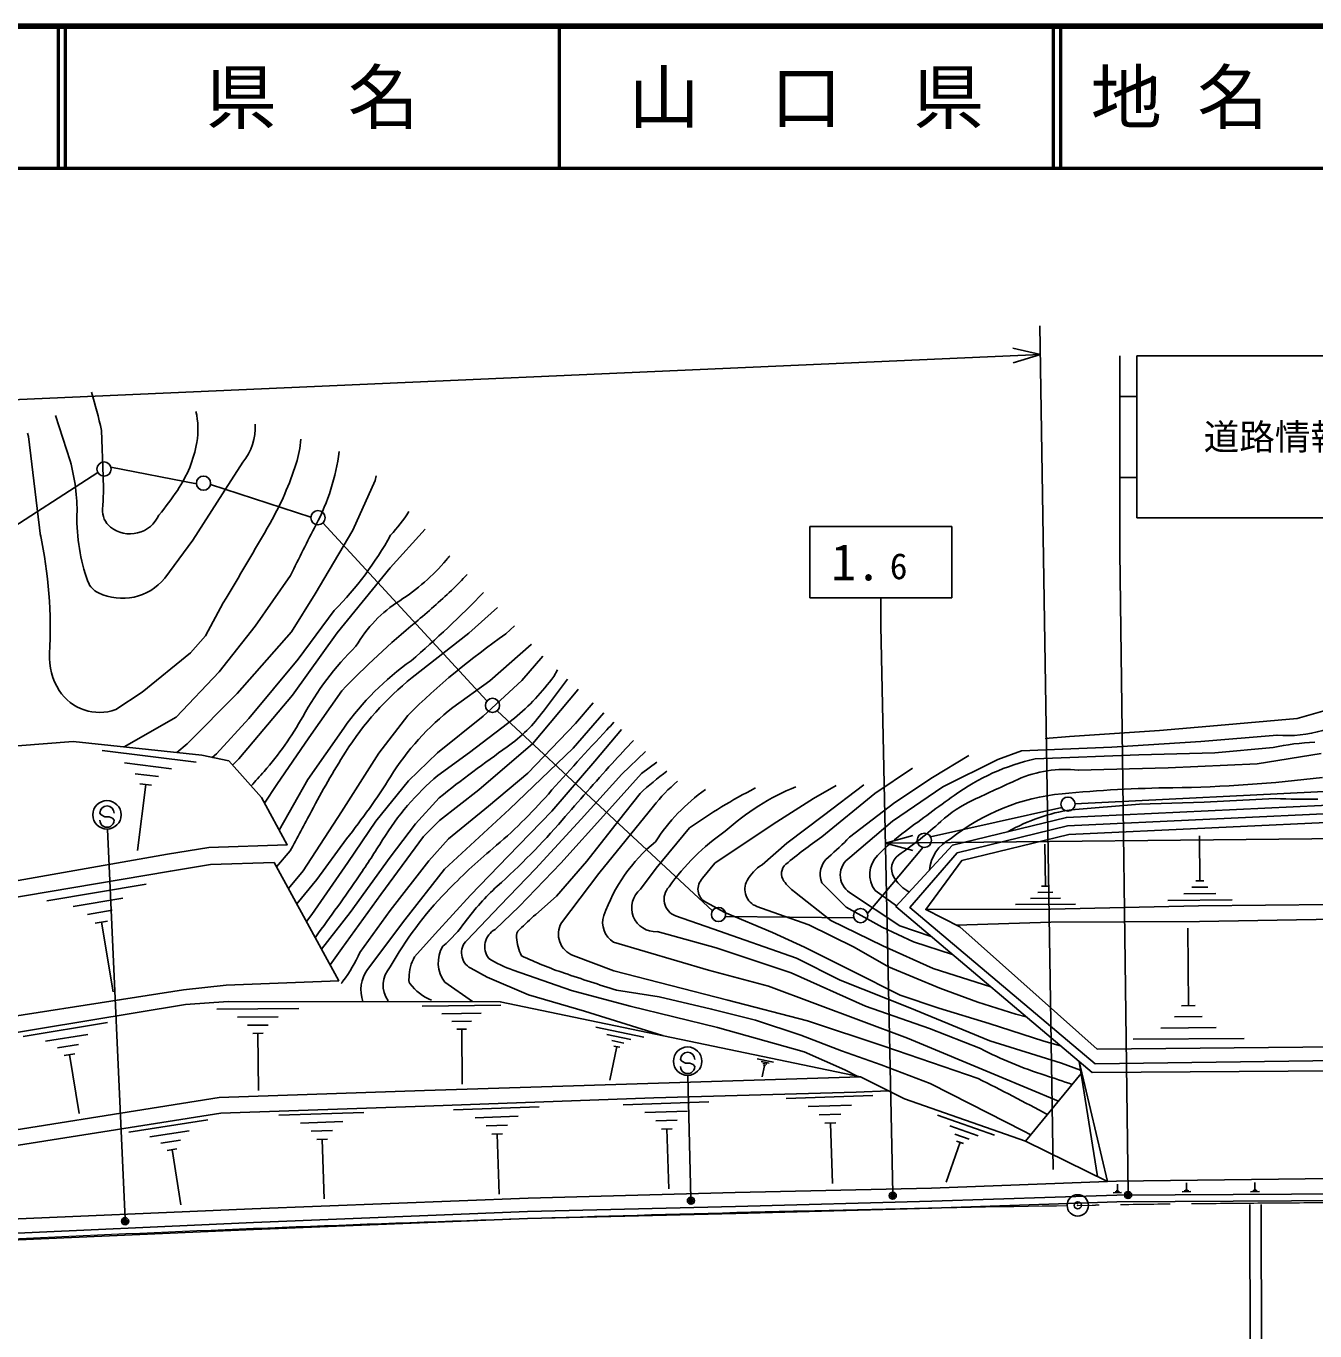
# Model space of a CAD drawing. Units: millimetres, scale not verified. Extents: x 40000 to 680000, y 20000 to 380000.
# Drawn here: x 295491 to 386150, y 288218 to 380000 of the extents above; entities that cross this region are included whole.
import ezdxf
from ezdxf.enums import TextEntityAlignment as Align

# ---------------------------------------------------------------- set-up
doc = ezdxf.new("R2010")
doc.units = ezdxf.units.MM
doc.header["$LTSCALE"] = 1000
doc.header["$PDMODE"] = 32
doc.header["$PDSIZE"] = 500
doc.linetypes.add('CHAIN', pattern=[18.5, 12, -1.5, 3.5, -1.5])
for name, color, linetype, lineweight in [('M-BGD', 7, 'Continuous', 25), ('M-BMK', 2, 'CHAIN', 13), ('M-BMK-SRVR', 3, 'Continuous', 25), ('M-STR-STRC', 7, 'Continuous', 25), ('M-TTL', 2, 'Continuous', 140), ('M-TTL-LINE', 7, 'Continuous', 50)]:
    doc.layers.add(name, color=color, linetype=linetype, lineweight=lineweight)
doc.layers.add('M-TTL-TXT', color=7, linetype='Continuous')
doc.styles.add('ＭＳ ゴシック', font='')
doc.styles.get('ＭＳ ゴシック').set_extended_font_data('MS Gothic')

msp = doc.modelspace()

# ---------------------------------------------------------------- linework, layer by layer
at = {"layer": 'M-BGD'}
for p, q in [((367733, 299580), (366811, 358906)), ((366842, 356906), (364890, 357339)), ((366842, 356906), (163267, 347942)), ((364935, 356304), (366842, 356906)), ((298588, 349409), (297553, 352620)), ((300914, 348313), (300796, 351561)), ((307470, 347801), (301463, 348963)), ((300541, 348598), (286970, 339845)), ((315525, 345462), (308460, 347754)), ((327910, 332530), (316362, 345051)), ((329238, 337245), (329847, 337804)), ((332870, 334717), (332612, 334259)), ((343773, 317775), (328625, 331836)), ((300845, 329043), (307457, 328218)), ((302415, 328176), (305721, 327763)), ((303159, 327411), (304812, 327205)), ((303903, 326647), (303325, 322018)), ((303490, 326699), (304316, 326595)), ((388532, 326241), (369274, 325298)), ((368337, 325031), (359113, 322970)), ((355939, 322515), (462982, 323653)), ((358583, 322236), (354670, 317586)), ((357865, 323054), (355939, 322515)), ((355939, 322515), (357876, 322018)), ((367188, 319493), (367162, 322445)), ((378053, 319877), (378024, 323036)), ((314072, 321977), (313106, 320866)), ((296949, 318471), (303929, 319640)), ((367451, 319495), (366924, 319490)), ((378621, 319431), (377492, 319421)), ((378335, 319879), (377770, 319874)), ((298811, 318065), (302301, 318650)), ((355222, 319196), (356722, 318109)), ((357618, 319080), (357436, 319194)), ((368250, 318658), (366141, 318640)), ((367719, 319076), (366664, 319066)), ((380321, 318543), (375808, 318503)), ((379189, 318984), (376932, 318964)), ((299800, 317514), (301546, 317806)), ((369308, 318246), (365090, 318208)), ((300354, 316889), (301226, 317035)), ((300790, 316962), (301608, 312076)), ((353719, 317277), (344677, 317368)), ((377250, 311098), (377205, 316552)), ((324940, 312744), (326883, 311378)), ((308905, 310850), (314665, 310903)), ((310351, 310287), (313231, 310314)), ((323350, 311072), (328885, 311124)), ((324739, 310531), (327506, 310557)), ((378230, 310327), (376282, 310311)), ((377737, 311102), (376763, 311094)), ((295288, 308936), (301207, 309913)), ((311076, 309718), (312516, 309731)), ((325436, 309984), (326820, 309997)), ((325787, 309434), (326479, 309441)), ((326133, 309438), (326169, 305564)), ((335574, 309577), (338951, 308875)), ((379210, 309555), (375314, 309524)), ((296866, 308588), (299825, 309077)), ((311442, 309145), (312162, 309152)), ((311802, 309149), (311839, 305117)), ((336348, 309064), (338037, 308713)), ((336700, 308638), (337544, 308463)), ((381165, 308792), (373373, 308728)), ((297703, 308119), (299183, 308363)), ((298171, 307588), (298911, 307710)), ((298541, 307649), (299224, 303505)), ((337052, 308213), (336561, 305849)), ((336841, 308257), (337263, 308169)), ((346925, 307351), (348076, 307112)), ((347189, 307176), (347765, 307057)), ((347429, 306886), (347262, 306081)), ((347309, 307031), (347597, 306972)), ((347357, 306901), (347501, 306871)), ((369559, 307173), (371570, 298722)), ((369559, 307173), (370859, 299071)), ((369697, 306317), (365789, 301561)), ((348962, 304557), (355048, 304766)), ((325558, 303767), (331585, 303973)), ((337484, 304128), (343512, 304334)), ((350504, 304001), (353547, 304105)), ((302723, 302196), (308266, 303072)), ((313271, 303384), (319252, 303589)), ((314787, 302837), (317777, 302940)), ((327086, 303216), (330099, 303319)), ((339011, 303577), (342025, 303680)), ((339785, 303000), (341293, 303051)), ((351286, 303418), (352807, 303470)), ((359606, 303392), (363617, 301991)), ((304196, 301860), (306968, 302299)), ((315555, 302265), (317050, 302316)), ((327860, 302639), (329366, 302690)), ((328257, 302049), (329010, 302075)), ((328634, 302062), (328778, 297843)), ((340183, 302410), (340936, 302436)), ((340560, 302423), (340704, 298203)), ((351687, 302823), (352448, 302849)), ((352067, 302836), (352213, 298576)), ((360468, 302641), (362474, 301940)), ((360830, 302065), (361833, 301714)), ((304977, 301416), (306363, 301635)), ((315949, 301680), (316696, 301705)), ((316323, 301692), (316466, 297506)), ((361191, 301488), (360210, 298680)), ((360940, 301576), (361442, 301401)), ((305411, 300916), (306104, 301026)), ((305757, 300971), (306371, 297091)), ((372255, 298122), (372253, 298541)), ((377115, 298199), (377114, 298633)), ((381935, 298205), (381933, 298652)), ((372555, 297943), (371956, 297940)), ((372405, 298002), (372106, 298001)), ((372330, 298062), (372180, 298061)), ((372292, 298122), (372217, 298121)), ((377426, 298015), (376807, 298012)), ((377271, 298076), (376961, 298075)), ((377193, 298138), (377038, 298137)), ((377154, 298199), (377077, 298199)), ((382255, 298015), (381616, 298012)), ((382095, 298078), (381776, 298076)), ((382015, 298141), (381855, 298141)), ((381975, 298205), (381895, 298205)), ((381563, 297104), (381604, 286583)), ((382363, 297107), (382404, 286586))]:
    msp.add_line(p, q, dxfattribs=at)
for points in [[(296511, 344127), (295651, 351128), (295590, 351355)], [(310737, 349316), (309318, 347098), (307217, 343838), (305241, 341157)], [(306098, 328896), (306830, 329512), (310333, 333051), (314162, 337393), (315827, 340072), (318468, 344542), (320040, 348044), (320115, 348357)], [(310011, 328015), (310456, 328459), (314222, 332943), (317372, 337326), (321104, 341888), (323569, 344612)], [(314101, 341362), (311594, 337787), (309075, 334586), (306058, 331384), (302397, 329292)], [(309349, 339421), (308121, 337121), (307067, 335924), (303654, 333141), (301812, 331918)], [(317173, 338895), (314622, 335472), (311168, 331287), (308886, 328812), (308579, 328546)], [(328657, 339095), (326624, 337300), (322646, 334173)], [(412129, 338555), (404804, 338998), (402607, 338334), (402144, 335372), (395207, 330564), (392927, 327868), (388600, 325265), (368671, 324339), (360665, 322379), (356677, 318061), (370482, 306393), (387720, 306503), (399140, 306383), (416171, 306281), (425420, 306261), (436486, 306727), (444003, 307255), (457066, 307086)], [(412093, 337956), (404875, 338393), (403142, 337868), (402697, 335026), (395614, 330116), (393321, 327405), (388780, 324673), (368757, 323742), (360983, 321839), (357655, 318011), (370700, 306994), (387720, 307243), (399147, 307075), (416174, 306961), (425408, 306861), (436449, 307399), (443985, 307856), (457149, 307685)], [(331034, 336517), (331024, 336503), (328123, 333948), (325510, 332075)], [(315208, 317017), (315599, 317511), (318134, 321168), (320104, 324063), (322388, 326921), (324442, 328888), (327646, 331452), (330362, 333958), (331843, 335671)], [(457648, 308797), (447233, 309086), (436412, 308470), (425443, 307793), (416367, 307923), (399266, 308101), (387726, 308206), (370842, 308047), (361162, 316634), (358777, 317857), (361302, 321299), (368843, 323146), (388959, 324080), (393715, 326942), (396021, 329668), (404134, 335292), (409210, 332525), (420531, 333430)], [(312263, 325331), (313134, 326661), (315381, 329940), (317700, 333245)], [(334334, 333359), (334301, 333319), (331126, 329540), (327338, 326269), (324581, 324119), (323446, 323002), (320453, 318926), (317704, 315113), (316877, 313960)], [(318975, 314834), (321095, 317784), (323811, 321277), (325202, 322829), (328025, 325119), (330793, 327443), (334137, 330936), (335377, 332390)], [(367165, 329893), (368892, 330024), (375209, 330457), (379303, 330795), (384904, 331300), (387037, 331913), (388198, 332554)], [(313945, 319330), (314986, 320582), (317666, 324731), (320308, 328857), (322343, 331516)], [(336127, 331694), (333971, 329201), (329489, 324913), (324917, 320702), (322139, 317132), (319516, 313631)], [(313294, 323451), (315307, 327008), (317834, 330620)], [(322824, 314534), (324259, 316144), (326761, 318857), (329392, 321615), (332464, 324787), (335493, 328293), (337383, 330528)], [(329837, 331317), (326687, 328906), (324453, 327288)], [(353433, 321518), (356446, 324085), (359974, 326500), (363840, 328416), (365504, 329026), (371856, 329280), (378127, 329685), (383484, 330114)], [(326491, 315690), (328841, 318141), (331318, 320721), (334547, 324205), (337394, 327389), (339066, 328966)], [(353412, 322943), (356591, 325390), (359245, 327155), (361801, 328694)], [(383204, 329265), (379106, 328869), (373773, 328737), (366479, 328460)], [(369508, 327650), (375826, 327836), (382093, 328107), (386587, 328845)], [(328481, 316452), (330181, 318074), (333098, 321112), (336327, 324692), (338773, 327430), (339857, 328231)], [(351461, 322962), (355201, 326022), (357835, 327807)], [(338677, 326028), (337158, 324102), (334927, 321254), (332809, 318799), (331341, 317509)], [(343083, 320054), (343944, 321116), (348036, 323858), (350869, 325663), (352476, 326580)], [(347270, 321004), (349013, 322531), (351587, 324475), (354428, 326639)], [(316266, 315079), (318289, 317641), (321108, 321532), (322876, 323895), (324555, 325726)], [(333144, 316914), (335773, 320384), (339627, 325133)], [(383355, 325678), (378353, 325421), (373803, 325278), (369006, 324879)], [(338714, 319291), (339823, 320764), (342160, 323602)], [(318028, 322831), (315946, 319964), (314535, 318248)], [(360654, 314700), (357921, 315584), (355699, 316626), (353178, 318014), (351472, 319725)], [(363362, 312411), (359303, 313713), (355766, 315312), (352110, 317089), (349532, 319108)], [(359156, 315966), (356953, 316721), (353421, 319058)], [(368261, 308271), (367083, 308608), (363235, 309836), (359698, 310909), (356982, 311825), (353633, 313526), (350237, 315221), (348007, 316243), (344643, 317643), (343300, 318370)], [(365839, 310318), (365103, 310489), (362436, 311332), (359775, 312330), (356161, 313821), (353747, 315220), (350559, 316776), (348424, 317521), (346895, 318076)], [(358777, 317857), (367550, 317880), (377970, 318127), (387399, 318207), (400458, 318247), (417859, 318322), (425462, 318154), (435825, 318194), (437942, 318311), (443704, 317360)], [(369656, 306570), (368319, 307048), (363279, 308617), (357652, 310954), (352747, 312883), (349683, 314443), (343808, 316491), (341169, 317415)], [(360938, 316749), (367566, 316976), (378038, 317025), (387592, 317190), (400468, 317125), (417848, 317029), (425450, 316860), (435884, 317168), (443704, 317360)], [(362619, 308075), (359045, 309496), (354529, 311051), (349317, 313416), (344042, 315169), (339882, 316302)], [(336820, 315565), (343485, 313600), (347706, 312469), (357501, 308807), (363857, 306159), (368112, 304389)], [(362468, 305968), (355897, 308226), (350468, 310029), (344842, 311484), (336842, 313550), (333980, 314620)], [(340306, 308987), (340247, 309002), (334774, 310716), (330833, 311855), (327924, 313098), (326765, 313728)], [(353949, 306141), (353072, 306586), (350216, 307846), (344116, 309563), (337991, 311064), (333868, 312173), (329754, 313596)], [(337030, 312181), (340020, 311717), (343710, 310856), (346810, 310085), (349986, 309022), (352856, 307921), (355648, 306945), (359081, 305623), (361906, 304197), (365627, 302291), (366157, 302009)], [(309711, 311388), (328848, 311377), (354192, 306090), (323510, 305125), (309076, 304625), (289331, 301502), (258176, 300001), (240729, 298911), (224319, 297879), (209164, 296780), (189144, 298698), (181474, 298171)], [(208763, 303734), (238682, 305536), (255318, 306623), (273010, 307606), (289536, 308339), (306703, 311171), (309711, 311388)], [(354192, 306090), (357278, 304535), (365789, 301561), (371570, 298722)], [(356145, 305105), (353881, 305015), (339651, 304623), (323548, 304026), (309182, 303528), (289444, 300406), (258236, 298903), (240798, 297814), (224393, 296781), (209151, 295676), (189130, 297594), (182331, 297127)], [(371570, 298722), (372186, 298745), (396861, 299045), (423575, 298764), (430103, 298736), (448282, 300555), (456156, 300541)], [(230100, 291537), (236631, 291894), (246728, 292570), (260282, 293423), (278653, 294401), (292776, 295002), (311476, 295840), (330750, 296611), (345399, 296959), (359194, 297333), (372218, 297770), (396790, 297914), (423565, 297826), (430147, 297653), (448425, 299266), (457850, 298930)], [(168788, 289789), (186312, 290736), (206526, 291056), (215194, 291501), (226691, 292270), (236560, 292894), (246658, 293556), (260212, 294391), (278633, 295384), (292740, 296010), (311399, 296809), (330801, 297544), (345368, 297963), (359179, 298262), (371570, 298722)], [(230110, 291056), (236660, 291415), (246759, 292091), (260309, 292943), (278676, 293921), (292797, 294522), (311497, 295360), (330766, 296130), (345411, 296479), (359208, 296852), (372227, 297290), (396791, 297433), (423558, 297345), (430162, 297172), (448437, 298784), (457833, 298450)]]:
    msp.add_lwpolyline(points, dxfattribs=at)
for points in [[(207673, 314148), (215428, 317648), (221915, 320690), (227604, 321659), (247664, 323104), (267824, 322288), (277407, 323940), (287882, 326790), (294896, 329384), (298804, 329677), (307854, 328708), (309747, 328311), (312042, 325733), (313865, 322410), (308356, 322212), (305448, 321749), (288388, 318751), (271933, 318021), (254228, 317037), (237590, 315950)], [(207651, 313074), (191656, 307257), (208691, 304932), (238607, 306734), (255245, 307821), (272950, 308805), (289405, 309535), (306572, 312214), (309575, 312536), (317485, 312846), (312936, 321176), (308472, 321016), (305646, 320565), (288555, 317668), (271986, 316963), (254324, 316010), (237653, 314968)]]:
    msp.add_lwpolyline(points, close=True, dxfattribs=at)
for centre in [(300978, 348840), (307968, 347846), (316023, 345418), (328298, 332214), (368775, 325273), (358676, 322727), (344197, 317511), (354194, 317432)]:
    msp.add_circle(centre, 500, dxfattribs=at)
for centre, radius, start, end in [((264519, 343395), 37184, 12.68635, 16.97749), ((302157, 351642), 5424, 350.15402, 13.42711), ((307794, 351736), 3810, 320.56664, 3.86974), ((299037, 352183), 8590, 325.70359, 350.15402), ((306929, 351614), 7923, 342.47742, 355.16321), ((302124, 352130), 15538, 332.39595, 352.3824), ((286223, 345906), 12851, 358.76472, 15.81646), ((293941, 355715), 21543, 330.31339, 342.47742), ((282526, 347520), 18405, 355.34393, 2.46745), ((285359, 361512), 25147, 320.76206, 325.70359), ((302327, 345908), 1461, 175.34393, 231.61094), ((312067, 345349), 12999, 178.76472, 199.83501), ((302801, 346506), 2225, 231.61094, 336.1387), ((312282, 352408), 12077, 317.13091, 327.12263), ((265226, 337644), 31960, 356.80242, 11.92694), ((102101, 465079), 242366, 328.77086, 330.31339), ((423613, 288606), 121557, 152.39595, 154.27805), ((299821, 355997), 24363, 315.41335, 331.01662), ((314110, 351665), 14306, 302.37998, 319.85744), ((299842, 363698), 32972, 319.85744, 320.53193), ((301194, 341427), 1440, 199.83501, 244.55631), ((302246, 343638), 3889, 244.55631, 320.3646), ((305371, 361340), 29053, 313.61842, 316.70265), ((268706, 397700), 82392, 310.82713, 315.70217), ((292288, 375070), 48017, 309.60629, 313.61842), ((326776, 331692), 9344, 122.37998, 149.84731), ((362426, 290306), 62002, 129.60629, 136.16835), ((359071, 294331), 52266, 124.80681, 134.64609), ((334145, 320824), 21928, 134.7917, 151.09993), ((301468, 335619), 4339, 176.80242, 212.78747), ((334339, 318846), 20274, 125.47852, 144.49642), ((336239, 317315), 21655, 128.88017, 147.59713), ((319741, 343619), 15915, 309.37544, 323.97591), ((300666, 335103), 3384, 212.78747, 289.7885), ((380096, 296986), 59476, 141.44578, 144.15115), ((296039, 341859), 21598, 318.58649, 331.09993), ((337181, 317156), 18942, 128.03638, 147.97835), ((323142, 338136), 10788, 305.07845, 324.15115), ((384139, 339450), 9359, 265.98277, 305.90801), ((458793, 214969), 168349, 136.66689, 138.74449), ((295230, 369281), 56517, 316.66689, 317.41003), ((365543, 302473), 38600, 135.04678, 138.32659), ((387279, 308971), 20699, 93.12823, 101.35585), ((365824, 298538), 56696, 147.59713, 152.43246), ((386543, 247853), 99532, 125.07845, 128.52023), ((681439, 21283), 461516, 138.32659, 138.98568), ((369918, 313234), 15609, 102.72601, 125.83311), ((368518, 319778), 7934, 82.82552, 114.37328), ((274448, 360904), 50388, 317.02159, 318.58649), ((281433, 352020), 46810, 321.42271, 327.97835), ((336762, 312794), 19015, 130.33945, 148.39586), ((356249, 306628), 26175, 126.82655, 132.16805), ((348555, 318179), 11316, 129.76546, 142.08374), ((470554, 94561), 255187, 114.37328, 115.14482), ((374908, 420741), 94325, 270.75482, 277.17442), ((305101, 349779), 36089, 310.04781, 318.74449), ((351183, 315251), 13592, 125.57798, 147.15256), ((364244, 292315), 38296, 117.1646, 125.21762), ((356047, 310830), 16924, 112.23404, 132.21602), ((375364, 270645), 62652, 117.11627, 117.1646), ((527437, 95094), 284677, 125.83311, 126.68773), ((369749, 311327), 14744, 95.38709, 128.74421), ((377421, 229973), 96460, 90.75482, 95.38709), ((366110, 317072), 9383, 115.14482, 131.96399), ((385330, 354806), 29195, 266.12215, 272.0092), ((151038, 410670), 185598, 331.45305, 332.43246), ((292481, 359570), 53971, 312.04546, 318.98568), ((338217, 348089), 32331, 305.21959, 311.96399), ((370899, 312324), 12697, 98.57511, 119.84017), ((353600, 310385), 15753, 124.51439, 144.85126), ((367687, 309511), 17292, 126.68773, 135.33864), ((269907, 353930), 59482, 325.47885, 328.39586), ((347162, 313587), 11679, 129.31207, 160.76003), ((370337, 295559), 33276, 124.56098, 130.0165), ((339099, 336751), 19888, 310.15455, 316.02896), ((361762, 320390), 2734, 116.96555, 175.27021), ((356674, 288421), 44064, 130.04781, 135.89232), ((352956, 320327), 1602, 130.15455, 202.0642), ((354232, 320284), 1470, 122.95027, 236.50514), ((356734, 320335), 1893, 135.33864, 217.01454), ((357536, 320723), 1168, 125.21959, 210.3425), ((348804, 318474), 2959, 121.23657, 151.31792), ((349501, 320377), 870, 130.0165, 216.59879), ((192553, 407136), 153367, 323.51789, 325.47885), ((339203, 307762), 15794, 132.04546, 144.17191), ((341613, 318582), 1248, 135.68048, 249.1504), ((343798, 319290), 1046, 133.12183, 241.57254), ((347331, 319280), 1280, 151.31792, 250.08323), ((351951, 322196), 3922, 216.59879, 231.93407), ((358906, 321524), 2755, 210.3425, 237.76094), ((343243, 301440), 25360, 135.89232, 150.78454), ((339772, 317981), 1684, 128.9439, 273.76332), ((318427, 322762), 9831, 310.47227, 324.17191), ((357250, 288036), 39242, 131.31732, 133.60063), ((334543, 316125), 1606, 150.56957, 249.50408), ((337619, 316918), 1571, 160.76003, 239.42352), ((286303, 337810), 36769, 323.40395, 323.51789), ((329140, 315243), 1377, 118.62477, 216.63427), ((330661, 315956), 687, 133.60063, 186.12682), ((333925, 316307), 3969, 186.12682, 205.40735), ((309593, 319048), 10284, 322.73489, 335.81374), ((326735, 314110), 2256, 148.66551, 217.25254), ((327354, 314811), 1232, 134.42984, 241.45576), ((325255, 313109), 2818, 149.6193, 180.82475), ((332485, 321490), 8353, 237.80864, 250.91312), ((342032, 339094), 27138, 244.47974, 251.36649), ((321398, 312210), 2358, 142.93707, 200.39013), ((322485, 312533), 1882, 136.96445, 216.08698), ((322818, 312908), 413, 157.10176, 216.32842), ((396809, 501549), 198580, 251.36649, 252.48012), ((320036, 311102), 2838, 142.73489, 146.65973), ((325338, 314761), 3541, 216.32842, 248.04998), ((376746, 335878), 31186, 243.06606, 252.09808), ((299392, 179094), 141689, 61.34923, 63.5655), ((343789, 233855), 76027, 70.57749, 72.09808)]:
    msp.add_arc(centre, radius, start, end, dxfattribs=at)
at = {"layer": 'M-BMK'}
for points in [[(329484, 296090), (330484, 296123), (331483, 296155), (332483, 296187), (333482, 296218), (334482, 296249), (335481, 296279), (336481, 296309), (337480, 296339), (338480, 296368), (339479, 296397), (340479, 296425), (341479, 296453), (342478, 296481), (343478, 296508), (344478, 296534), (345477, 296560), (346477, 296586), (347477, 296611), (348476, 296636), (349476, 296660)], [(349476, 296660), (350976, 296696), (351975, 296719), (352975, 296742), (353975, 296764), (354975, 296786), (355974, 296807), (356974, 296828), (357974, 296848), (358974, 296868), (359973, 296887), (360973, 296906), (361973, 296925), (362973, 296943), (363973, 296960), (364973, 296977), (365973, 296994), (366972, 297010), (367972, 297025), (368722, 297037)], [(369472, 297048), (370472, 297062), (370717, 297065)], [(309498, 295354), (310497, 295394), (311496, 295434), (312495, 295474), (313495, 295513), (314494, 295552), (315493, 295591), (316492, 295629), (317492, 295667), (318491, 295705), (319490, 295742), (320490, 295778), (321489, 295814), (322488, 295850), (323488, 295886), (324487, 295921), (325486, 295956), (326486, 295990), (327485, 296024), (328485, 296057), (329484, 296090)], [(289517, 294467), (290516, 294515), (291515, 294562), (292514, 294609), (293513, 294656), (294512, 294702), (295511, 294748), (296510, 294794), (297509, 294839), (298508, 294884), (299507, 294928), (300506, 294972), (301505, 295016), (302504, 295060), (303503, 295103), (304502, 295146), (305501, 295188), (306500, 295230), (307499, 295271), (308499, 295313), (309498, 295354)]]:
    msp.add_lwpolyline(points, dxfattribs=at)
msp.add_arc((398551, -1702741), 2000000, 90.26012, 90.79741, dxfattribs=at)
at = {"layer": 'M-BMK-SRVR'}
msp.add_circle((369472, 297048), 750, dxfattribs=at)
msp.add_point((369472, 297048), dxfattribs=at)
at = {"layer": 'M-STR-STRC'}
for p, q in [((372431, 356805), (372431, 343005)), ((373631, 356805), (393031, 356805)), ((373631, 356805), (373631, 345405)), ((372431, 353955), (373631, 353955)), ((372431, 348255), (373631, 348255)), ((393031, 345405), (373631, 345405)), ((350620, 344793), (360620, 344793)), ((350620, 344793), (350620, 339793)), ((360620, 344793), (360620, 339793)), ((373006, 297925), (372431, 343005)), ((350620, 339793), (360620, 339793)), ((355620, 339793), (355620, 337793)), ((356452, 297881), (355620, 337793)), ((300778, 324528), (300679, 324646)), ((301023, 324388), (300778, 324528)), ((301324, 324386), (301023, 324388)), ((301569, 324274), (301324, 324386)), ((301675, 324138), (301569, 324274)), ((302452, 296081), (301223, 323518)), ((341624, 307200), (341525, 307318)), ((341869, 307060), (341624, 307200)), ((342170, 307058), (341869, 307060)), ((342415, 306946), (342170, 307058)), ((342521, 306810), (342415, 306946)), ((342253, 297529), (342047, 306189))]:
    msp.add_line(p, q, dxfattribs=at)
for centre, radius in [((301178, 324517), 1000), ((342024, 307189), 1000), ((342257, 297379), 150), ((342257, 297379), 120), ((342257, 297379), 90), ((342257, 297379), 60), ((342257, 297379), 30), ((356455, 297731), 150), ((356455, 297731), 120), ((356455, 297731), 90), ((356455, 297731), 60), ((356455, 297731), 30), ((373008, 297775), 150), ((373008, 297775), 120), ((373008, 297775), 90), ((373008, 297775), 60), ((373008, 297775), 30), ((302459, 295931), 150), ((302459, 295931), 120), ((302459, 295931), 90), ((302459, 295931), 60), ((302459, 295931), 30)]:
    msp.add_circle(centre, radius, dxfattribs=at)
for centre, start, end in [((301179, 324642), 359.55488, 179.55488), ((301175, 324142), 179.55488, 359.55488), ((342025, 307314), 359.55488, 179.55488), ((342021, 306814), 179.55488, 359.55488)]:
    msp.add_arc(centre, 500, start, end, dxfattribs=at)
for p in [(342257, 297379), (356455, 297731), (373008, 297775), (302459, 295931)]:
    msp.add_point(p, dxfattribs=at)
at = {"layer": 'M-TTL'}
msp.add_line((680000, 380000), (40000, 380000), dxfattribs=at)
at = {"layer": 'M-TTL-LINE'}
for p, q in [((297750, 380000), (297750, 370000)), ((298250, 380000), (298250, 370000)), ((333000, 380000), (333000, 370000)), ((367750, 380000), (367750, 370000)), ((368250, 380000), (368250, 370000)), ((40000, 370000), (680000, 370000))]:
    msp.add_line(p, q, dxfattribs=at)

# ---------------------------------------------------------------- texts
at = {"layer": 'M-STR-STRC', "style": 'ＭＳ ゴシック'}
msp.add_text('道路情報', height=1833, dxfattribs=at).set_placement((383331, 351105), align=Align.MIDDLE_CENTER)
msp.add_text('1.', height=2566, dxfattribs=at).set_placement((355620, 342293), align=Align.MIDDLE_RIGHT)
msp.add_text('6', height=1833, dxfattribs=at).set_placement((356870, 340543), align=Align.BOTTOM_CENTER)
at = {"layer": 'M-TTL-TXT', "style": 'ＭＳ ゴシック'}
for s, p in [('県\u3000名', (315625, 375000)), ('山\u3000口\u3000県', (350375, 375000))]:
    msp.add_text(s, height=3666, dxfattribs=at).set_placement(p, align=Align.MIDDLE_CENTER)
msp.add_text('地 名', height=3666, dxfattribs=at).set_placement((370380, 375000), align=Align.MIDDLE_LEFT)

doc.saveas('drawing.dxf')
